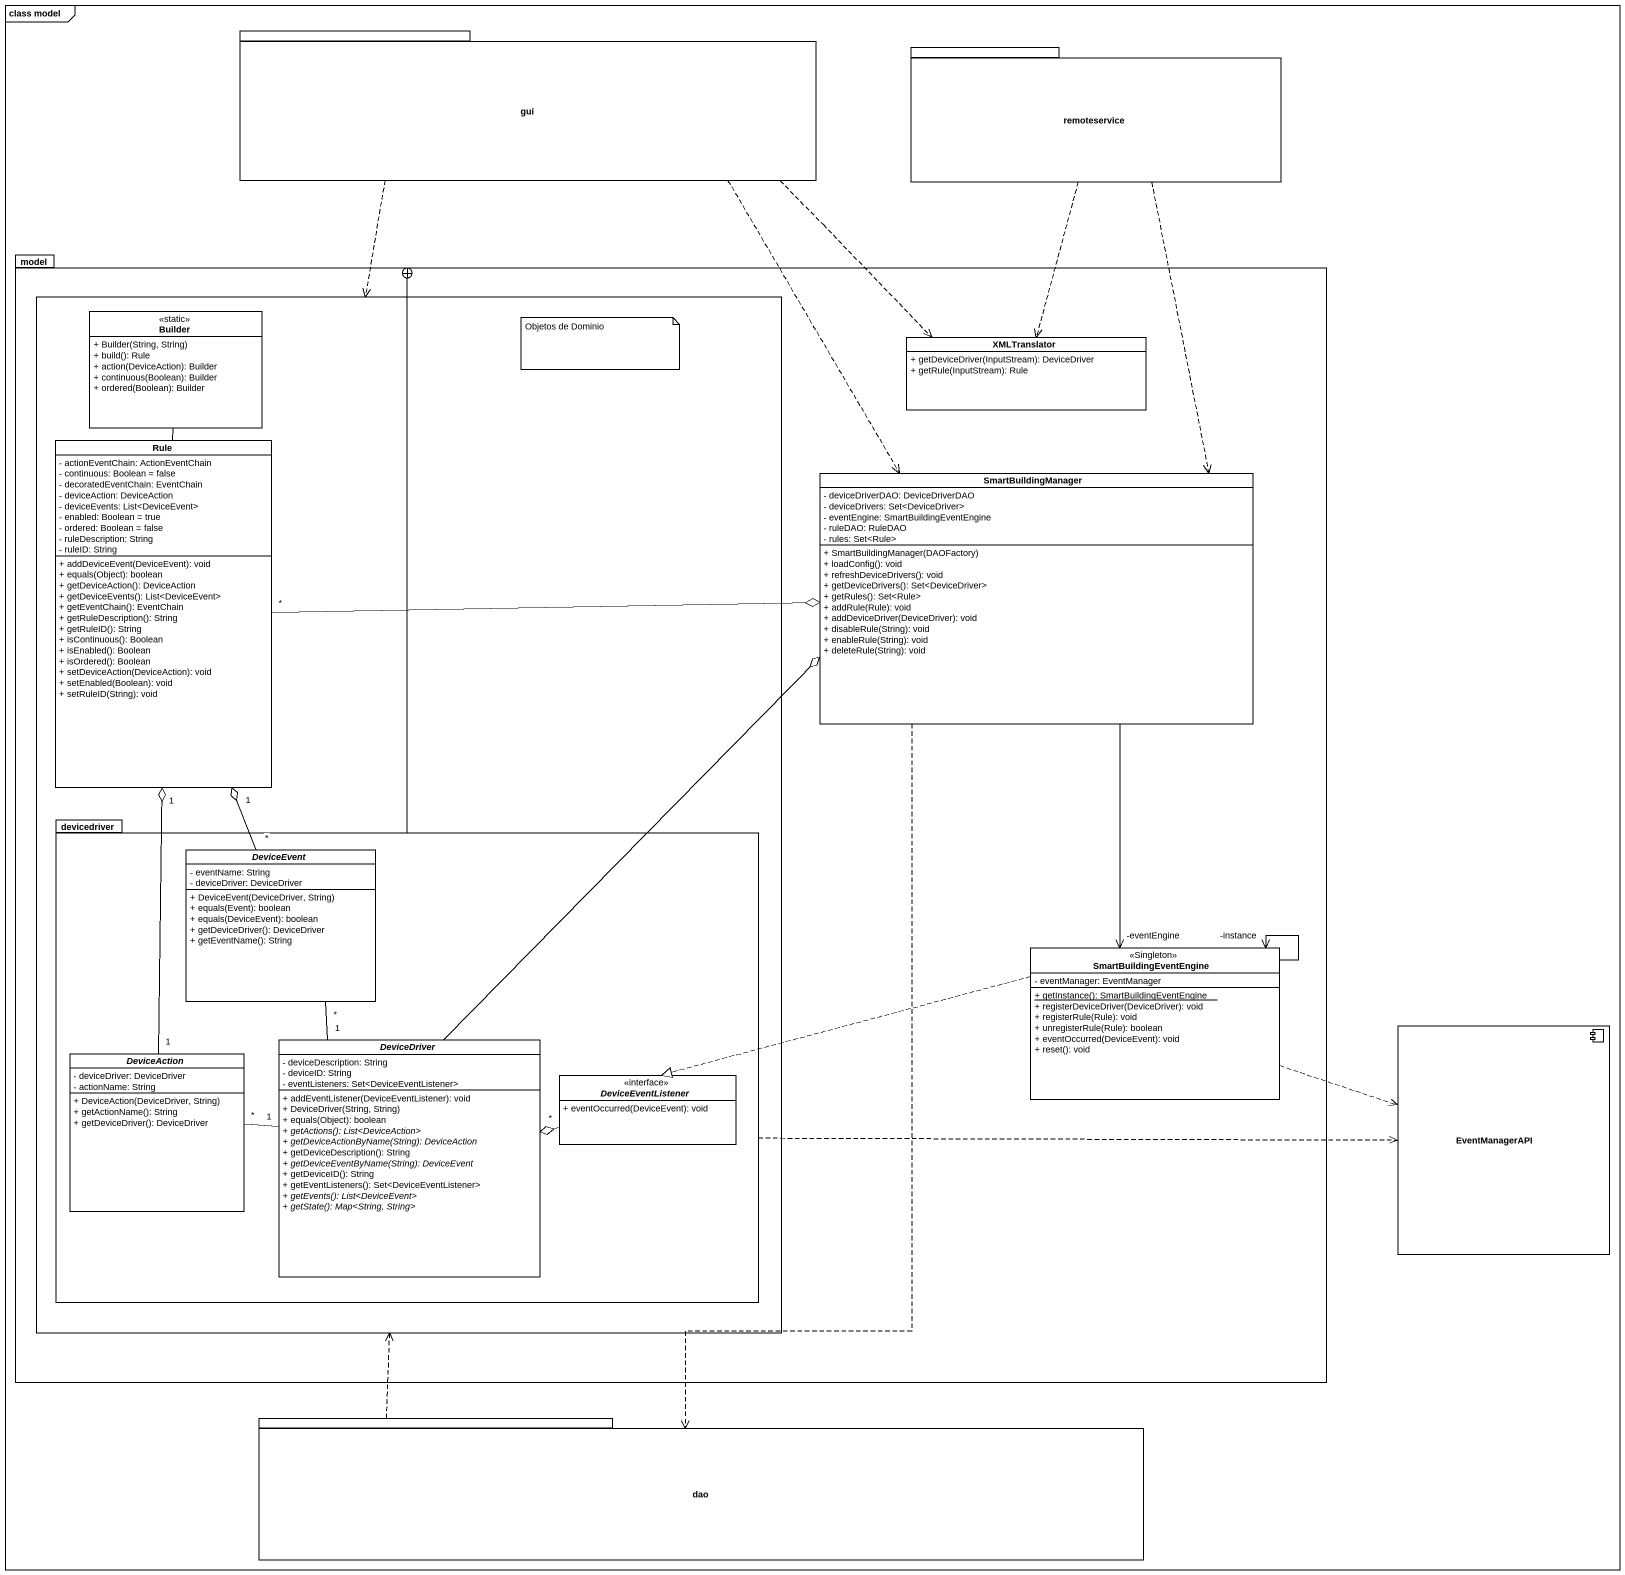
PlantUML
@startuml
mainframe class model
allowmixing
hide circle
hide empty members
skinparam classAttributeIconSize 0
package gui {
}
package remoteservice {
}
package model {
  rectangle " " as rectangle1 {
    class Builder <<static>> {
      + Builder(String, String)
      + build(): Rule
      + action(DeviceAction): Builder
      + continuous(Boolean): Builder
      + ordered(Boolean): Builder
    }
    class Rule {
      - actionEventChain: ActionEventChain
      - continuous: Boolean = false
      - decoratedEventChain: EventChain
      - deviceAction: DeviceAction
      - deviceEvents: List<DeviceEvent>
      - enabled: Boolean = true
      - ordered: Boolean = false
      - ruleDescription: String
      - ruleID: String
      + addDeviceEvent(DeviceEvent): void
      + equals(Object): boolean
      + getDeviceAction(): DeviceAction
      + getDeviceEvents(): List<DeviceEvent>
      + getEventChain(): EventChain
      + getRuleDescription(): String
      + getRuleID(): String
      + isContinuous(): Boolean
      + isEnabled(): Boolean
      + isOrdered(): Boolean
      + setDeviceAction(DeviceAction): void
      + setEnabled(Boolean): void
      + setRuleID(String): void
    }
    package devicedriver {
      abstract class DeviceEvent {
        - eventName: String
        - deviceDriver: DeviceDriver
        + DeviceEvent(DeviceDriver, String)
        + equals(Event): boolean
        + equals(DeviceEvent): boolean
        + getDeviceDriver(): DeviceDriver
        + getEventName(): String
      }
      abstract class DeviceAction {
        - deviceDriver: DeviceDriver
        - actionName: String
        + DeviceAction(DeviceDriver, String)
        + getActionName(): String
        + getDeviceDriver(): DeviceDriver
      }
      abstract class DeviceDriver {
        - deviceDescription: String
        - deviceID: String
        - eventListeners: Set<DeviceEventListener>
        + addEventListener(DeviceEventListener): void
        + DeviceDriver(String, String)
        + equals(Object): boolean
        {abstract} + getActions(): List<DeviceAction>
        {abstract} + getDeviceActionByName(String): DeviceAction
        + getDeviceDescription(): String
        {abstract} + getDeviceEventByName(String): DeviceEvent
        + getDeviceID(): String
        + getEventListeners(): Set<DeviceEventListener>
        {abstract} + getEvents(): List<DeviceEvent>
        {abstract} + getState(): Map<String, String>
      }
      interface DeviceEventListener <<interface>> {
        + eventOccurred(DeviceEvent): void
      }
    }
  }
  class XMLTranslator {
    + getDeviceDriver(InputStream): DeviceDriver
    + getRule(InputStream): Rule
  }
  class SmartBuildingManager {
    - deviceDriverDAO: DeviceDriverDAO
    - deviceDrivers: Set<DeviceDriver>
    - eventEngine: SmartBuildingEventEngine
    - ruleDAO: RuleDAO
    - rules: Set<Rule>
    + SmartBuildingManager(DAOFactory)
    + loadConfig(): void
    + refreshDeviceDrivers(): void
    + getDeviceDrivers(): Set<DeviceDriver>
    + getRules(): Set<Rule>
    + addRule(Rule): void
    + addDeviceDriver(DeviceDriver): void
    + disableRule(String): void
    + enableRule(String): void
    + deleteRule(String): void
  }
  class SmartBuildingEventEngine <<Singleton>> {
    - eventManager: EventManager
    {static} + getInstance(): SmartBuildingEventEngine
    + registerDeviceDriver(DeviceDriver): void
    + registerRule(Rule): void
    + unregisterRule(Rule): boolean
    + eventOccurred(DeviceEvent): void
    + reset(): void
  }
}
component EventManagerAPI
package dao {
}
gui ..> rectangle1
gui .right.> XMLTranslator
gui ..> SmartBuildingManager
remoteservice ..> XMLTranslator
remoteservice ..> SmartBuildingManager
Builder -- Rule
Rule "*" -right-o SmartBuildingManager
SmartBuildingManager --> "-eventEngine" SmartBuildingEventEngine
SmartBuildingManager ..> dao
devicedriver -up-+ model
devicedriver .right.> EventManagerAPI
DeviceEvent "*" -up-o "1" Rule
SmartBuildingEventEngine --> "-instance" SmartBuildingEventEngine
SmartBuildingEventEngine .right.> EventManagerAPI
SmartBuildingEventEngine .left.|> DeviceEventListener
DeviceAction "1" -up-o "1" Rule
DeviceDriver -up-o SmartBuildingManager
DeviceDriver "1" -up- "*" DeviceEvent
DeviceDriver "1" -left- "*" DeviceAction
DeviceEventListener "*" -left-o DeviceDriver
dao .up.> rectangle1
note as N1
  Objetos de Dominio
end note
@enduml
